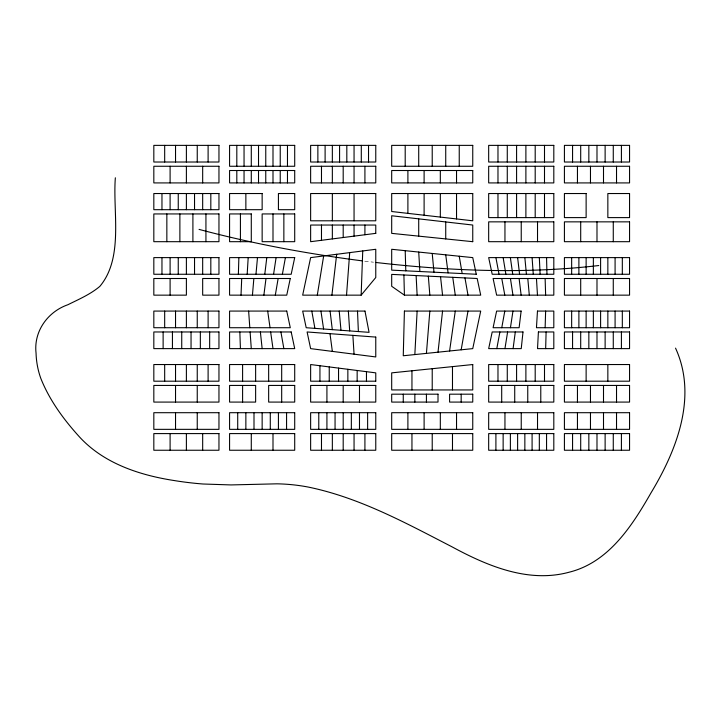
<?xml version="1.0" encoding="UTF-8"?>
<svg xmlns="http://www.w3.org/2000/svg" width="721" height="721" viewBox="0 0 721 721"><rect width="100%" height="100%" fill="white"/><g stroke="black" fill="none" stroke-linecap="round" stroke-linejoin="round"><path stroke-width="0.54" stroke-dasharray="3.6 2.7" d="M364.736 261.191L373.487 262.201"/><path stroke-width="1.08" d="M545.662 348.622L546.103 331.966M238.372 274.259L238.876 257.613M545.13 327.722L545.635 311.075M361.149 295.15L375.767 277.522L375.767 249.286L310.634 257.613L302.667 295.15L361.149 295.15L362.744 250.953M241.012 295.15L241.715 278.504M414.845 354.57L417.126 311.075M247.177 274.259L248.186 257.613M346.531 295.15L349.712 252.611M426.426 353.38L429.842 311.075M252.44 295.15L253.855 278.504M255.973 274.259L257.487 257.613M438.007 352.19L442.559 311.075M331.912 295.15L336.689 254.279M264.778 274.259L266.797 257.613M263.877 295.15L265.995 278.504M513.091 348.622L515.299 331.966M449.589 351.001L455.275 311.075M273.574 274.259L276.098 257.613M510.441 327.722L512.964 311.075M504.952 348.622L507.602 331.966M317.294 295.15L323.657 255.946M275.314 295.15L278.144 278.504M461.17 349.811L467.992 311.075M282.38 274.259L285.408 257.613M501.771 327.722L504.799 311.075M496.805 348.622L499.896 331.966M598.781 265.535C524.663 274.079 449.643 270.979 375.668 262.453M404.409 295.15L480.709 295.15L477.176 278.504L391.692 274.386L391.692 286.282L404.409 295.15L403.904 274.98M362.582 260.903C307.479 253.837 252.738 243.689 199.05 229.386M675.541 348.135C697.757 396.631 676.74 450.183 651.099 492.695C632.119 525.87 608.695 562.461 569.058 572.231C528.34 583.28 487.36 565.949 452.031 546.842C405.932 523.067 359.509 497.598 308.228 487.063A183.116 183.116 0 0 0 276.9 483.827L231.017 484.927L203.025 484.007A346.585 346.585 0 0 1 174.509 480.601C139.865 475.256 104.23 463.657 79.788 437.259C63.908 419.838 49.533 400.371 40.791 378.336A80.788 80.788 0 0 1 37.961 368.548A82.176 82.176 0 0 1 36.05 353.074C33.563 331.399 47.703 311.751 67.891 304.731C78.868 299.278 90.35 294.366 99.822 286.399C123.904 257.712 112.62 211.902 115.351 177.79M495.904 257.613L499.04 274.259M501.771 278.504L504.799 295.15M311.805 311.075L314.897 328.361M464.964 277.918L467.992 295.15M280.911 331.966L283.858 348.622M459.241 256.225L462.179 273.574M503.141 257.613L505.89 274.259M510.441 278.504L512.964 295.15M320.944 311.075L323.594 329.001M510.378 257.613L512.73 274.259M452.752 277.333L455.275 295.15M267.689 311.075L270.042 327.722M270.645 331.966L272.998 348.622M329.993 333.679L332.345 351.397M445.731 254.837L448.083 272.889M519.111 278.504L521.13 295.15M517.615 257.613L519.58 274.259M330.083 311.075L332.291 329.641M440.54 276.738L442.559 295.15M260.38 331.966L262.147 348.622M524.852 257.613L526.42 274.259M432.221 253.45L433.979 272.205M527.79 278.504L529.304 295.15M339.221 311.075L340.988 330.281M428.328 276.152L429.842 295.15M532.089 257.613L533.27 274.259M248.637 311.075L249.808 327.722M250.106 331.966L251.287 348.622M348.36 311.075L349.685 330.921M352.875 335.382L354.056 354.173M536.46 278.504L537.469 295.15M418.712 252.062L419.883 271.52M416.116 275.566L417.126 295.15M539.326 257.613L540.11 274.259M357.499 311.075L358.373 331.561M239.841 331.966L240.426 348.622M545.13 278.504L545.635 295.15M405.202 250.674L405.788 270.826M546.563 257.613L546.96 274.259M622.322 257.613L622.322 274.259M622.322 311.075L622.322 327.722M621.412 145.372L621.412 162.018M621.412 331.966L621.412 348.622M621.412 433.591L621.412 450.246M616.527 166.263L616.527 182.918M616.527 385.438L616.527 402.084M616.527 412.7L616.527 429.346M615.085 257.613L615.085 274.259M615.085 311.075L615.085 327.722M613.274 145.372L613.274 162.018M613.274 221.852L613.274 241.688M613.274 278.504L613.274 295.15M613.274 331.966L613.274 348.622M613.274 433.591L613.274 450.246M607.848 257.613L607.848 274.259M607.848 311.075L607.848 327.722M607.848 364.538L607.848 381.193M605.126 145.372L605.126 162.018M605.126 331.966L605.126 348.622M605.126 433.591L605.126 450.246M603.504 166.263L603.504 182.918M603.504 385.438L603.504 402.084M603.504 412.7L603.504 429.346M600.602 257.613L600.602 274.259M600.602 311.075L600.602 327.722M596.988 145.372L596.988 162.018M596.988 221.852L596.988 241.688M596.988 278.504L596.988 295.15M596.988 331.966L596.988 348.622M596.988 433.591L596.988 450.246M593.365 257.613L593.365 274.259M593.365 311.075L593.365 327.722M590.472 166.263L590.472 182.918M590.472 385.438L590.472 402.084M590.472 412.7L590.472 429.346M588.841 145.372L588.841 162.018M588.841 331.966L588.841 348.622M588.841 433.591L588.841 450.246M586.128 257.613L586.128 274.259M586.128 311.075L586.128 327.722M586.128 364.538L586.128 381.193M580.702 145.372L580.702 162.018M580.702 221.852L580.702 241.688M580.702 278.504L580.702 295.15M580.702 331.966L580.702 348.622M580.702 433.591L580.702 450.246M578.891 257.613L578.891 274.259M578.891 311.075L578.891 327.722M577.449 166.263L577.449 182.918M577.449 385.438L577.449 402.084M577.449 412.7L577.449 429.346M572.564 145.372L572.564 162.018M572.564 331.966L572.564 348.622M572.564 433.591L572.564 450.246M571.654 257.613L571.654 274.259M571.654 311.075L571.654 327.722M546.563 433.591L546.563 450.246M544.499 145.372L544.499 162.018M544.499 166.263L544.499 182.918M544.499 193.534L544.499 217.607M544.499 364.538L544.499 381.193M540.777 385.438L540.777 402.084M539.326 433.591L539.326 450.246M537.524 221.852L537.524 241.688M537.524 412.7L537.524 429.346M535.198 145.372L535.198 162.018M535.198 166.263L535.198 182.918M535.198 193.534L535.198 217.607M535.198 364.538L535.198 381.193M532.089 433.591L532.089 450.246M527.754 385.438L527.754 402.084M525.888 145.372L525.888 162.018M525.888 166.263L525.888 182.918M525.888 193.534L525.888 217.607M525.888 364.538L525.888 381.193M524.852 433.591L524.852 450.246M521.238 221.852L521.238 241.688M521.238 412.7L521.238 429.346M517.615 433.591L517.615 450.246M516.587 145.372L516.587 162.018M516.587 166.263L516.587 182.918M516.587 193.534L516.587 217.607M516.587 364.538L516.587 381.193M514.722 385.438L514.722 402.084M510.378 433.591L510.378 450.246M507.278 145.372L507.278 162.018M507.278 166.263L507.278 182.918M507.278 193.534L507.278 217.607M507.278 364.538L507.278 381.193M504.952 221.852L504.952 241.688M504.952 412.7L504.952 429.346M503.141 433.591L503.141 450.246M501.699 385.438L501.699 402.084M497.977 145.372L497.977 162.018M497.977 166.263L497.977 182.918M497.977 193.534L497.977 217.607M497.977 364.538L497.977 381.193M495.904 433.591L495.904 450.246M461.17 394.18L461.17 402.084M459.241 145.372L459.241 166.263M456.537 170.516L456.537 182.918M456.537 193.534L456.537 218.941M456.537 412.7L456.537 429.346M452.482 366.619L452.482 389.935M452.482 433.591L452.482 450.246M445.731 145.372L445.731 166.263M445.731 221.942L445.731 238.912M440.324 170.516L440.324 182.918M440.324 193.534L440.324 217.084M440.324 412.7L440.324 429.346M432.221 145.372L432.221 166.263M432.221 368.701L432.221 389.935M432.221 433.591L432.221 450.246M426.426 394.18L426.426 402.084M424.11 170.516L424.11 182.918M424.11 193.534L424.11 215.228M424.11 412.7L424.11 429.346M418.712 145.372L418.712 166.263M418.712 218.851L418.712 236.137M414.845 394.18L414.845 402.084M411.952 370.783L411.952 389.935M411.952 433.591L411.952 450.246M407.897 170.516L407.897 182.918M407.897 193.534L407.897 213.371M407.897 412.7L407.897 429.346M405.202 145.372L405.202 166.263M403.264 394.18L403.264 402.084M368.53 145.372L368.53 162.018M367.629 412.7L367.629 429.346M366.466 371.675L366.466 381.193M364.916 166.263L364.916 182.918M364.916 225.042L364.916 234.749M364.916 433.591L364.916 450.246M361.293 145.372L361.293 162.018M359.482 385.438L359.482 402.084M359.482 412.7L359.482 429.346M357.156 370.486L357.156 381.193M354.056 145.372L354.056 162.018M354.056 166.263L354.056 182.918M354.056 193.534L354.056 220.797M354.056 225.042L354.056 236.137M354.056 433.591L354.056 450.246M351.343 412.7L351.343 429.346M347.855 369.296L347.855 381.193M346.819 145.372L346.819 162.018M343.196 166.263L343.196 182.918M343.196 225.042L343.196 237.524M343.196 385.438L343.196 402.084M343.196 412.7L343.196 429.346M343.196 433.591L343.196 450.246M339.582 145.372L339.582 162.018M338.546 368.107L338.546 381.193M335.058 412.7L335.058 429.346M332.345 145.372L332.345 162.018M332.345 166.263L332.345 182.918M332.345 193.534L332.345 220.797M332.345 225.042L332.345 238.912M332.345 433.591L332.345 450.246M329.245 366.917L329.245 381.193M326.919 385.438L326.919 402.084M326.919 412.7L326.919 429.346M325.108 145.372L325.108 162.018M321.485 166.263L321.485 182.918M321.485 225.042L321.485 240.3M321.485 433.591L321.485 450.246M319.935 365.727L319.935 381.193M318.772 412.7L318.772 429.346M317.871 145.372L317.871 162.018M287.472 145.372L287.472 166.263M287.472 170.516L287.472 182.918M286.57 412.7L286.57 429.346M283.858 213.939L283.858 241.688M281.686 364.538L281.686 381.193M281.686 385.438L281.686 402.084M280.235 145.372L280.235 166.263M280.235 170.516L280.235 182.918M278.423 412.7L278.423 429.346M272.998 145.372L272.998 166.263M272.998 170.516L272.998 182.918M272.998 213.939L272.998 241.688M272.998 433.591L272.998 450.246M270.285 412.7L270.285 429.346M268.654 364.538L268.654 381.193M265.761 145.372L265.761 166.263M265.761 170.516L265.761 182.918M262.147 412.7L262.147 429.346M258.524 145.372L258.524 166.263M258.524 170.516L258.524 182.918M255.631 364.538L255.631 381.193M253.999 412.7L253.999 429.346M251.287 145.372L251.287 166.263M251.287 170.516L251.287 182.918M251.287 433.591L251.287 450.246M245.861 193.534L245.861 209.694M245.861 412.7L245.861 429.346M244.049 145.372L244.049 166.263M244.049 170.516L244.049 182.918M242.598 364.538L242.598 381.193M242.598 385.438L242.598 402.084M240.426 213.939L240.426 241.688M237.714 412.7L237.714 429.346M236.812 145.372L236.812 166.263M236.812 170.516L236.812 182.918M210.82 193.534L210.82 209.694M210.82 257.613L210.82 274.259M209.658 331.966L209.658 348.622M208.108 145.372L208.108 162.018M208.108 311.075L208.108 327.722M208.108 364.538L208.108 381.193M205.936 213.939L205.936 241.688M202.673 166.263L202.673 182.918M202.673 193.534L202.673 209.694M202.673 257.613L202.673 274.259M202.673 433.591L202.673 450.246M200.348 331.966L200.348 348.622M197.248 145.372L197.248 162.018M197.248 311.075L197.248 327.722M197.248 364.538L197.248 381.193M197.248 385.438L197.248 402.084M197.248 412.7L197.248 429.346M194.535 193.534L194.535 209.694M194.535 257.613L194.535 274.259M192.904 213.939L192.904 241.688M191.047 331.966L191.047 348.622M186.388 145.372L186.388 162.018M186.388 166.263L186.388 182.918M186.388 193.534L186.388 209.694M186.388 257.613L186.388 274.259M186.388 311.075L186.388 327.722M186.388 364.538L186.388 381.193M186.388 433.591L186.388 450.246M181.737 331.966L181.737 348.622M179.88 213.939L179.88 241.688M178.249 193.534L178.249 209.694M178.249 257.613L178.249 274.259M175.536 145.372L175.536 162.018M175.536 311.075L175.536 327.722M175.536 364.538L175.536 381.193M175.536 385.438L175.536 402.084M175.536 412.7L175.536 429.346M172.436 331.966L172.436 348.622M170.102 166.263L170.102 182.918M170.102 193.534L170.102 209.694M170.102 257.613L170.102 274.259M170.102 278.504L170.102 295.15M170.102 433.591L170.102 450.246M166.848 213.939L166.848 241.688M164.676 145.372L164.676 162.018M164.676 311.075L164.676 327.722M164.676 364.538L164.676 381.193M163.126 331.966L163.126 348.622M161.964 193.534L161.964 209.694M161.964 257.613L161.964 274.259M404.409 311.075L403.264 355.759L472.751 348.622L480.709 311.075L404.409 311.075M538.407 331.966L537.524 348.622L553.809 348.622L553.809 331.966L538.407 331.966M537.469 311.075L536.46 327.722L553.809 327.722L553.809 311.075L537.469 311.075M523.004 331.966L521.238 348.622L488.667 348.622L492.2 331.966L523.004 331.966M521.13 311.075L519.111 327.722L493.101 327.722L496.625 311.075L521.13 311.075M290.284 278.504L286.751 295.15L229.575 295.15L229.575 278.504L290.284 278.504M294.709 257.613L291.185 274.259L229.575 274.259L229.575 257.613L294.709 257.613M375.767 233.361L310.634 241.688L310.634 225.042L375.767 225.042L375.767 233.361M472.751 364.538L391.692 372.865L391.692 389.935L472.751 389.935L472.751 364.538M218.959 145.372L153.825 145.372L153.825 162.018L218.959 162.018L218.959 145.372M294.709 145.372L229.575 145.372L229.575 166.263L294.709 166.263L294.709 145.372M375.767 145.372L310.634 145.372L310.634 162.018L375.767 162.018L375.767 145.372M472.751 145.372L391.692 145.372L391.692 166.263L472.751 166.263L472.751 145.372M553.809 145.372L488.667 145.372L488.667 162.018L553.809 162.018L553.809 145.372M629.559 145.372L564.417 145.372L564.417 162.018L629.559 162.018L629.559 145.372M218.959 166.263L153.825 166.263L153.825 182.918L218.959 182.918L218.959 166.263M375.767 166.263L310.634 166.263L310.634 182.918L375.767 182.918L375.767 166.263M553.809 166.263L488.667 166.263L488.667 182.918L553.809 182.918L553.809 166.263M629.559 166.263L564.417 166.263L564.417 182.918L629.559 182.918L629.559 166.263M294.709 170.516L229.575 170.516L229.575 182.918L294.709 182.918L294.709 170.516M472.751 170.516L391.692 170.516L391.692 182.918L472.751 182.918L472.751 170.516M218.959 193.534L153.825 193.534L153.825 209.694L218.959 209.694L218.959 193.534M262.147 193.534L229.575 193.534L229.575 209.694L262.147 209.694L262.147 193.534M294.709 193.534L278.423 193.534L278.423 209.694L294.709 209.694L294.709 193.534M375.767 193.534L310.634 193.534L310.634 220.797L375.767 220.797L375.767 193.534M472.751 193.534L391.692 193.534L391.692 211.514L472.751 220.797L472.751 193.534M553.809 193.534L488.667 193.534L488.667 217.607L553.809 217.607L553.809 193.534M586.128 193.534L564.417 193.534L564.417 217.607L586.128 217.607L586.128 193.534M629.559 193.534L607.848 193.534L607.848 217.607L629.559 217.607L629.559 193.534M218.959 213.939L153.825 213.939L153.825 241.688L218.959 241.688L218.959 213.939M251.287 213.939L229.575 213.939L229.575 241.688L251.287 241.688L251.287 213.939M294.709 213.939L262.147 213.939L262.147 241.688L294.709 241.688L294.709 213.939M553.809 221.852L488.667 221.852L488.667 241.688L553.809 241.688L553.809 221.852M629.559 221.852L564.417 221.852L564.417 241.688L629.559 241.688L629.559 221.852M218.959 257.613L153.825 257.613L153.825 274.259L218.959 274.259L218.959 257.613M553.809 257.613L488.667 257.613L492.2 274.259L553.809 274.259L553.809 257.613M629.559 257.613L564.417 257.613L564.417 274.259L629.559 274.259L629.559 257.613M186.388 278.504L153.825 278.504L153.825 295.15L186.388 295.15L186.388 278.504M218.959 278.504L202.673 278.504L202.673 295.15L218.959 295.15L218.959 278.504M553.809 278.504L493.101 278.504L496.625 295.15L553.809 295.15L553.809 278.504M629.559 278.504L564.417 278.504L564.417 295.15L629.559 295.15L629.559 278.504M218.959 311.075L153.825 311.075L153.825 327.722L218.959 327.722L218.959 311.075M286.751 311.075L229.575 311.075L229.575 327.722L290.284 327.722L286.751 311.075M364.979 311.075L302.667 311.075L306.2 327.722L369.071 332.345L364.979 311.075M629.559 311.075L564.417 311.075L564.417 327.722L629.559 327.722L629.559 311.075M218.959 331.966L153.825 331.966L153.825 348.622L218.959 348.622L218.959 331.966M291.185 331.966L229.575 331.966L229.575 348.622L294.709 348.622L291.185 331.966M629.559 331.966L564.417 331.966L564.417 348.622L629.559 348.622L629.559 331.966M218.959 364.538L153.825 364.538L153.825 381.193L218.959 381.193L218.959 364.538M294.709 364.538L229.575 364.538L229.575 381.193L294.709 381.193L294.709 364.538M553.809 364.538L488.667 364.538L488.667 381.193L553.809 381.193L553.809 364.538M629.559 364.538L564.417 364.538L564.417 381.193L629.559 381.193L629.559 364.538M375.767 381.193L310.634 381.193L310.634 364.538L375.767 372.865L375.767 381.193M218.959 385.438L153.825 385.438L153.825 402.084L218.959 402.084L218.959 385.438M255.631 385.438L229.575 385.438L229.575 402.084L255.631 402.084L255.631 385.438M294.709 385.438L268.654 385.438L268.654 402.084L294.709 402.084L294.709 385.438M375.767 385.438L310.634 385.438L310.634 402.084L375.767 402.084L375.767 385.438M553.809 385.438L488.667 385.438L488.667 402.084L553.809 402.084L553.809 385.438M629.559 385.438L564.417 385.438L564.417 402.084L629.559 402.084L629.559 385.438M438.007 394.18L391.692 394.18L391.692 402.084L438.007 402.084L438.007 394.18M472.751 394.18L449.589 394.18L449.589 402.084L472.751 402.084L472.751 394.18M218.959 412.7L153.825 412.7L153.825 429.346L218.959 429.346L218.959 412.7M294.709 412.7L229.575 412.7L229.575 429.346L294.709 429.346L294.709 412.7M375.767 412.7L310.634 412.7L310.634 429.346L375.767 429.346L375.767 412.7M472.751 412.7L391.692 412.7L391.692 429.346L472.751 429.346L472.751 412.7M553.809 412.7L488.667 412.7L488.667 429.346L553.809 429.346L553.809 412.7M629.559 412.7L564.417 412.7L564.417 429.346L629.559 429.346L629.559 412.7M218.959 433.591L153.825 433.591L153.825 450.246L218.959 450.246L218.959 433.591M294.709 433.591L229.575 433.591L229.575 450.246L294.709 450.246L294.709 433.591M375.767 433.591L310.634 433.591L310.634 450.246L375.767 450.246L375.767 433.591M472.751 433.591L391.692 433.591L391.692 450.246L472.751 450.246L472.751 433.591M553.809 433.591L488.667 433.591L488.667 450.246L553.809 450.246L553.809 433.591M629.559 433.591L564.417 433.591L564.417 450.246L629.559 450.246L629.559 433.591M476.275 274.259L391.692 270.141L391.692 249.286L472.751 257.613L476.275 274.259M375.767 337.086L307.101 331.966L310.634 348.622L375.767 356.949L375.767 337.086M472.751 241.688L391.692 233.361L391.692 215.759L472.751 225.042L472.751 241.688"/></g></svg>
